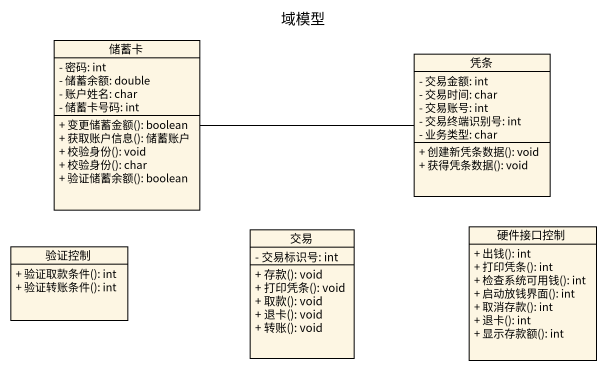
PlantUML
@startuml
title 域模型
hide circle
hide empty members
skinparam classAttributeIconSize 0
class 储蓄卡 {
  - 密码: int
  - 储蓄余额: double
  - 账户姓名: char
  - 储蓄卡号码: int
  + 变更储蓄金额(): boolean
  + 获取账户信息(): 储蓄账户
  + 校验身份(): void
  + 校验身份(): char
  + 验证储蓄余额(): boolean
}
class 凭条 {
  - 交易金额: int
  - 交易时间: char
  - 交易账号: int
  - 交易终端识别号: int
  - 业务类型: char
  + 创建新凭条数据(): void
  + 获得凭条数据(): void
}
class 交易 {
  - 交易标识号: int
  + 存款(): void
  + 打印凭条(): void
  + 取款(): void
  + 退卡(): void
  + 转账(): void
}
class 硬件接口控制 {
  + 出钱(): int
  + 打印凭条(): int
  + 检查系统可用钱(): int
  + 启动放钱界面(): int
  + 取消存款(): int
  + 退卡(): int
  + 显示存款额(): int
}
class 验证控制 {
  + 验证取款条件(): int
  + 验证转账条件(): int
}
储蓄卡 -right- 凭条
@enduml
